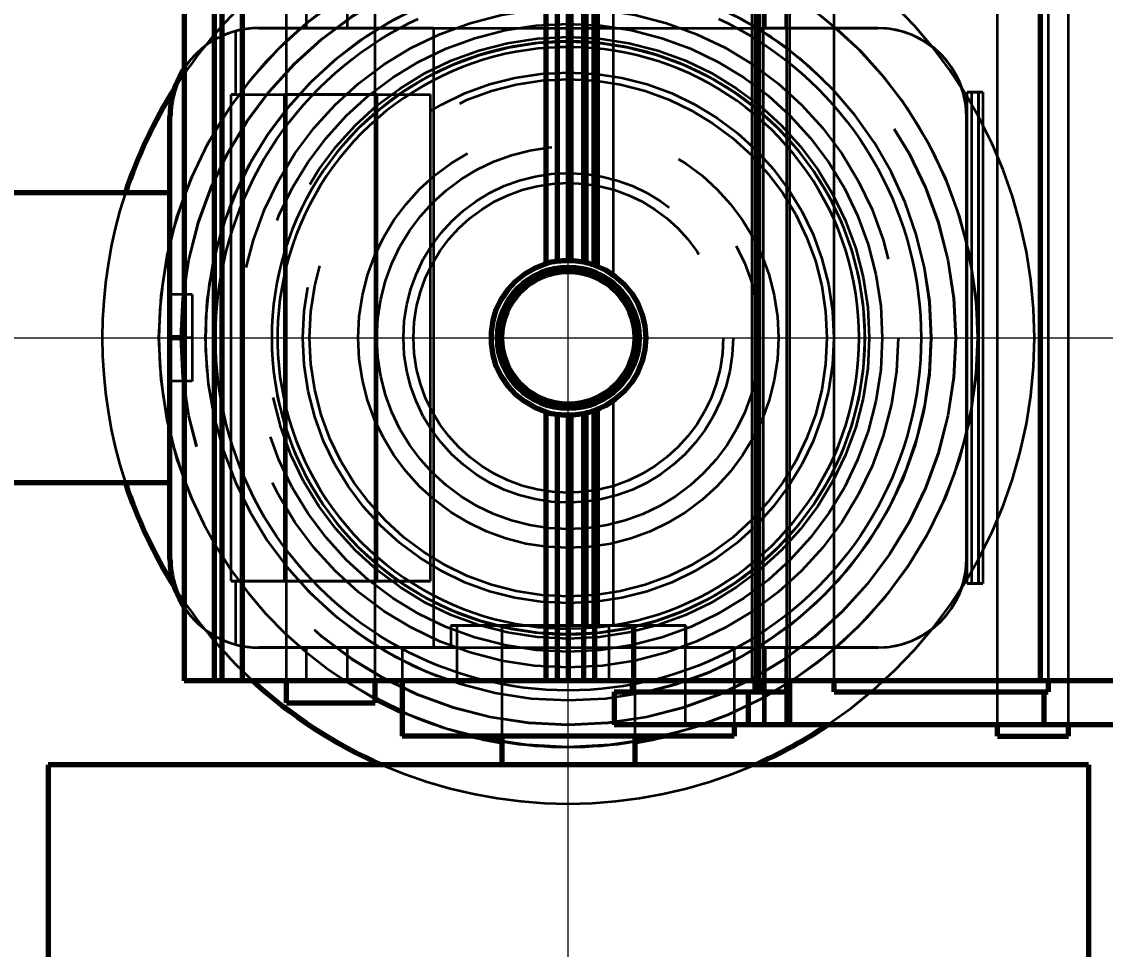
# Model space of a CAD drawing. Header units: millimetres. Extents: x 0 to 2208, y 0 to 420.
# Drawn here: x 88.014 to 92.911, y 90.065 to 94.258 of the extents above; entities that cross this region are included whole.
import ezdxf

# ---------------------------------------------------------------- set-up
doc = ezdxf.new("R2010")
doc.units = ezdxf.units.MM
doc.linetypes.add('IRAM-E-TRAZOS', pattern=[5, 4, -1])
doc.linetypes.add('IRAM-F-TRAZO-PUNTO', pattern=[20, 15, -2, 1, -2])
for name, color, linetype, lineweight in [('01-VISIBLE', 7, 'CONTINUOUS', 70), ('02-OCULTA', 4, 'IRAM-E-TRAZOS', 35), ('03-EJE', 1, 'IRAM-F-TRAZO-PUNTO', 18), ('04-COTA', 3, 'CONTINUOUS', 18)]:
    doc.layers.add(name, color=color, linetype=linetype, lineweight=lineweight)
doc.styles.add('ISO3098', font='isocpeur.ttf')
doc.dimstyles.new('FLAMA-IRAM', dxfattribs={"dimtxt": 3.5, "dimasz": 3.5, "dimexe": 2, "dimexo": 1.5, "dimgap": 1, "dimtad": 1, "dimdec": 1, "dimtxsty": 'ISO3098', "dimblk": 'IRAM_FLECHA', "dimblk1": 'IRAM_FLECHA', "dimblk2": 'IRAM_FLECHA', "dimcen": 2.5, "dimclrd": 256, "dimclre": 256, "dimclrt": 256, "dimazin": 3, "dimtfac": 1, "dimtmove": 0, "dimatfit": 3, "dimlwd": 18, "dimlwe": 18})

# ---------------------------------------------------------------- blocks, each defined once
blk = doc.blocks.new('IRAM_FLECHA')
blk.add_solid([(0, 0), (-1, 0.125), (-1, -0.125)])

msp = doc.modelspace()

# ---------------------------------------------------------------- linework, layer by layer
at = {"layer": '01-VISIBLE'}
for p, q in [((88.7481, 94.3791), (88.7481, 91.2791)), ((88.8841, 94.3791), (88.8841, 91.2791)), ((88.9181, 94.3791), (88.9181, 91.2791)), ((89.0111, 94.3791), (89.0111, 91.2791)), ((90.3821, 94.3791), (90.3821, 93.1639)), ((90.4331, 94.3791), (90.4331, 93.1753)), ((90.4841, 94.3791), (90.4841, 93.1791)), ((90.5521, 94.3791), (90.5521, 93.1724)), ((90.6031, 94.3791), (90.6031, 93.1582)), ((92.6181, 91.2791), (92.6181, 94.3791)), ((88.6841, 92.8291), (88.6841, 93.8291)), ((88.6841, 93.4841), (87.8941, 93.4841)), ((88.6841, 91.8291), (88.6841, 92.8291)), ((88.7481, 92.8291), (88.6841, 92.8291)), ((90.6031, 92.4999), (90.6031, 91.2791)), ((90.3821, 92.4943), (90.3821, 91.2791)), ((90.4331, 92.4828), (90.4331, 91.2791)), ((90.4841, 92.4791), (90.4841, 91.2791)), ((90.5521, 92.4857), (90.5521, 91.2791)), ((88.6841, 92.1741), (87.8941, 92.1741)), ((88.8841, 91.2791), (88.7481, 91.2791)), ((88.9181, 91.2791), (88.8841, 91.2791)), ((89.0111, 91.2791), (88.9181, 91.2791)), ((90.3821, 91.2791), (89.0111, 91.2791)), ((89.2111, 91.1791), (89.2111, 91.2791)), ((89.6111, 91.1791), (89.6111, 91.2791)), ((89.7341, 91.2791), (89.7341, 91.0291)), ((90.4331, 91.2791), (90.3821, 91.2791)), ((90.4841, 91.2791), (90.4331, 91.2791)), ((90.5521, 91.2791), (90.4841, 91.2791)), ((90.6031, 91.2791), (90.5521, 91.2791)), ((92.6181, 91.2791), (90.6031, 91.2791)), ((90.7731, 91.2791), (90.7731, 91.2291)), ((91.3286, 91.2291), (91.3286, 91.2791)), ((91.3345, 91.2291), (91.3345, 91.2791)), ((91.3403, 91.2291), (91.3403, 91.2791)), ((91.3457, 91.2291), (91.3457, 91.2791)), ((91.3508, 91.2291), (91.3508, 91.2791)), ((91.4707, 91.2791), (91.4707, 91.2291)), ((91.4831, 91.2791), (91.4831, 91.0791)), ((91.686, 91.2291), (91.686, 91.2791)), ((92.9901, 91.2791), (92.6181, 91.2791)), ((92.6518, 91.2791), (92.6518, 91.2291)), ((90.691, 91.2291), (91.2971, 91.2291)), ((90.691, 91.2291), (90.691, 91.0791)), ((91.2971, 91.2291), (91.4707, 91.2291)), ((91.2971, 91.2291), (91.2971, 91.0791)), ((91.686, 91.2291), (92.6351, 91.2291)), ((92.6351, 91.0791), (92.6351, 91.2291)), ((92.6351, 91.2291), (92.6518, 91.2291)), ((91.2971, 91.0791), (90.691, 91.0791)), ((91.2341, 91.0791), (91.2341, 91.0291)), ((91.4831, 91.0791), (91.2971, 91.0791)), ((92.6351, 91.0791), (91.4831, 91.0791)), ((92.4241, 91.0291), (92.4241, 91.0791)), ((93.7181, 91.0791), (92.6351, 91.0791)), ((92.7441, 91.0291), (92.7441, 91.0791)), ((90.1841, 91.0291), (90.1841, 90.8991)), ((90.7841, 91.0291), (90.7841, 90.8991)), ((88.1341, 90.8991), (88.1341, 89.7991)), ((92.8341, 90.8991), (92.8341, 89.7991))]:
    msp.add_line(p, q, dxfattribs=at)
for points in [[(90.3821, 92.4943), (90.3335, 92.514), (90.2884, 92.5405), (90.2476, 92.573), (90.2118, 92.6111), (90.1817, 92.6539), (90.1587, 92.701), (90.1439, 92.7512), (90.1364, 92.803), (90.1364, 92.8552), (90.1439, 92.9069), (90.1587, 92.9571), (90.1817, 93.0042), (90.2118, 93.0471), (90.2476, 93.0851), (90.2884, 93.1177), (90.3335, 93.1441), (90.3821, 93.1639)], [(90.4331, 93.1753), (90.4415, 93.1765), (90.45, 93.1774), (90.4585, 93.1781), (90.467, 93.1786), (90.4755, 93.179), (90.4841, 93.1791)], [(90.4841, 93.1791), (90.4955, 93.1789), (90.5069, 93.1783), (90.5182, 93.1774), (90.5296, 93.1761), (90.5408, 93.1744), (90.5521, 93.1724)], [(90.5521, 93.1724), (90.5607, 93.1706), (90.5693, 93.1685), (90.5778, 93.1663), (90.5863, 93.1638), (90.5947, 93.1611), (90.6031, 93.1582)], [(90.6031, 93.1582), (90.6517, 93.136), (90.6965, 93.1068), (90.7364, 93.0713), (90.7705, 93.0301), (90.7976, 92.984), (90.8175, 92.9344), (90.8297, 92.8824), (90.8341, 92.8291)], [(90.8341, 92.8291), (90.8297, 92.7758), (90.8175, 92.7237), (90.7976, 92.6741), (90.7705, 92.628), (90.7364, 92.5869), (90.6965, 92.5513), (90.6517, 92.5221), (90.6031, 92.4999)], [(90.6031, 92.4999), (90.5947, 92.497), (90.5863, 92.4943), (90.5778, 92.4919), (90.5693, 92.4896), (90.5607, 92.4876), (90.5521, 92.4857)], [(90.6251, 92.5088), (90.6247, 92.5085), (90.6242, 92.5083), (90.6237, 92.5081), (90.6232, 92.5079), (90.6227, 92.5077), (90.6222, 92.5075)], [(90.4841, 92.4791), (90.4755, 92.4792), (90.467, 92.4795), (90.4585, 92.48), (90.45, 92.4807), (90.4415, 92.4817), (90.4331, 92.4828)], [(90.5521, 92.4857), (90.5408, 92.4837), (90.5296, 92.482), (90.5182, 92.4807), (90.5069, 92.4798), (90.4955, 92.4793), (90.4841, 92.4791)], [(89.2111, 91.1791), (89.2444, 91.1791), (89.2777, 91.1791), (89.3111, 91.1791), (89.3444, 91.1791), (89.3777, 91.1791), (89.4111, 91.1791)], [(89.4111, 91.1791), (89.4444, 91.1791), (89.4777, 91.1791), (89.5111, 91.1791), (89.5444, 91.1791), (89.5777, 91.1791), (89.6111, 91.1791)], [(91.2341, 91.0291), (91.1841, 91.0291), (91.1341, 91.0291), (91.0841, 91.0291), (91.0341, 91.0291), (90.9841, 91.0291), (90.9341, 91.0291), (90.8841, 91.0291), (90.8341, 91.0291), (90.7841, 91.0291), (90.7341, 91.0291), (90.6841, 91.0291), (90.6341, 91.0291), (90.5841, 91.0291), (90.5341, 91.0291), (90.4841, 91.0291), (90.4341, 91.0291), (90.3841, 91.0291), (90.3341, 91.0291), (90.2841, 91.0291), (90.2341, 91.0291), (90.1841, 91.0291), (90.1341, 91.0291), (90.0841, 91.0291), (90.0341, 91.0291), (89.9841, 91.0291), (89.9341, 91.0291), (89.8841, 91.0291), (89.8341, 91.0291), (89.7841, 91.0291), (89.7341, 91.0291)], [(92.4241, 91.0291), (92.4507, 91.0291), (92.4774, 91.0291), (92.5041, 91.0291), (92.5307, 91.0291), (92.5574, 91.0291), (92.5841, 91.0291)], [(92.5841, 91.0291), (92.6107, 91.0291), (92.6374, 91.0291), (92.6641, 91.0291), (92.6907, 91.0291), (92.7174, 91.0291), (92.7441, 91.0291)], [(92.8341, 90.8991), (92.7841, 90.8991), (92.7341, 90.8991), (92.6841, 90.8991), (92.6341, 90.8991), (92.5841, 90.8991), (92.5341, 90.8991), (92.4841, 90.8991), (92.4341, 90.8991), (92.3841, 90.8991), (92.3341, 90.8991), (92.2841, 90.8991), (92.2341, 90.8991), (92.1841, 90.8991), (92.1341, 90.8991), (92.0841, 90.8991), (92.0341, 90.8991), (91.9841, 90.8991), (91.9341, 90.8991), (91.8841, 90.8991), (91.8341, 90.8991), (91.7841, 90.8991), (91.7341, 90.8991), (91.6841, 90.8991), (91.6341, 90.8991), (91.5841, 90.8991), (91.5341, 90.8991), (91.4841, 90.8991), (91.4341, 90.8991), (91.3841, 90.8991), (91.3341, 90.8991), (91.2841, 90.8991), (91.2341, 90.8991), (91.1841, 90.8991), (91.1341, 90.8991), (91.0841, 90.8991), (91.0341, 90.8991), (90.9841, 90.8991), (90.9341, 90.8991), (90.8841, 90.8991), (90.8341, 90.8991), (90.7841, 90.8991), (90.7341, 90.8991), (90.6841, 90.8991), (90.6341, 90.8991), (90.5841, 90.8991), (90.5341, 90.8991), (90.4841, 90.8991), (90.4341, 90.8991), (90.3841, 90.8991), (90.3341, 90.8991), (90.2841, 90.8991), (90.2341, 90.8991), (90.1841, 90.8991), (90.1341, 90.8991), (90.0841, 90.8991), (90.0341, 90.8991), (89.9841, 90.8991), (89.9341, 90.8991), (89.8841, 90.8991), (89.8341, 90.8991), (89.7841, 90.8991), (89.7341, 90.8991), (89.6841, 90.8991), (89.6341, 90.8991), (89.5841, 90.8991), (89.5341, 90.8991), (89.4841, 90.8991), (89.4341, 90.8991), (89.3841, 90.8991), (89.3341, 90.8991), (89.2841, 90.8991), (89.2341, 90.8991), (89.1841, 90.8991), (89.1341, 90.8991), (89.0841, 90.8991), (89.0341, 90.8991), (88.9841, 90.8991), (88.9341, 90.8991), (88.8841, 90.8991), (88.8341, 90.8991), (88.7841, 90.8991), (88.7341, 90.8991), (88.6841, 90.8991), (88.6341, 90.8991), (88.5841, 90.8991), (88.5341, 90.8991), (88.4841, 90.8991), (88.4341, 90.8991), (88.3841, 90.8991), (88.3341, 90.8991), (88.2841, 90.8991), (88.2341, 90.8991), (88.1841, 90.8991), (88.1341, 90.8991)]]:
    msp.add_lwpolyline(points, dxfattribs=at)
for radius in [0.32, 0.3]:
    msp.add_circle((90.4841, 92.8291), radius, dxfattribs=at)
for centre, radius, start, end in [((90.4841, 92.8291), 13.921, 0, 126.79733), ((90.4841, 92.8291), 13.825, 0, 126.98212), ((89.0841, 93.8291), 0.4, 147.1401, 180), ((90.4841, 92.8291), 2.106, 147.6713, 161.8795), ((90.4841, 92.8291), 0.35, 98.3786, 106.9435), ((90.4841, 92.8291), 0.35, -106.9435, -98.3786), ((90.4841, 92.8291), 2.106, -161.8795, -147.6713), ((89.0841, 91.8291), 0.4, 180, -147.1401), ((90.4841, 92.8291), 2.106, -132.6089, -113.5905), ((90.4841, 92.8291), 1.85, -118.1572, -113.9165), ((90.4841, 92.8291), 2.106, -66.4095, -56.1974), ((90.4841, 92.8291), 1.85, -103.3512, -99.3324), ((90.4841, 92.8291), 1.85, -80.6676, -76.6488)]:
    msp.add_arc(centre, radius, start, end, dxfattribs=at)
at = {"layer": '02-OCULTA'}
for p, q in [((90.6871, 94.5791), (90.6871, 93.1142)), ((91.3651, 94.5791), (91.3651, 91.0791)), ((91.3731, 94.5791), (91.3731, 94.2291)), ((91.4661, 94.5791), (91.4661, 94.2291)), ((92.4241, 91.0791), (92.4241, 94.5791)), ((92.4241, 91.0791), (92.4241, 94.5791)), ((92.7441, 91.0791), (92.7441, 94.5791)), ((92.7441, 91.0791), (92.7441, 94.5791)), ((88.9181, 94.3791), (88.9181, 91.2791)), ((88.9181, 94.3791), (88.9181, 91.2791)), ((89.0111, 94.3791), (89.0111, 94.2223)), ((89.2111, 91.2791), (89.2111, 94.3791)), ((89.2111, 91.2791), (89.2111, 94.3791)), ((89.2991, 94.3791), (89.2991, 94.2291)), ((89.4851, 94.3791), (89.4851, 94.2291)), ((89.6111, 91.2791), (89.6111, 94.3791)), ((89.6111, 91.2791), (89.6111, 94.3791)), ((90.4331, 94.3791), (90.4331, 93.1753)), ((90.5011, 94.3791), (90.5011, 93.1786)), ((90.5691, 94.3791), (90.5691, 93.1686)), ((90.5941, 94.3791), (90.5941, 93.1613)), ((90.6222, 93.1507), (90.6222, 94.3791)), ((91.3141, 94.3791), (91.3141, 91.2791)), ((91.3286, 91.2791), (91.3286, 94.3791)), ((91.3345, 91.2791), (91.3345, 94.3791)), ((91.3403, 91.2791), (91.3403, 94.3791)), ((91.3457, 91.2791), (91.3457, 94.3791)), ((91.3508, 91.2791), (91.3508, 94.3791)), ((91.4707, 94.3791), (91.4707, 91.2791)), ((91.4831, 94.3791), (91.4831, 91.2791)), ((91.686, 91.2791), (91.686, 94.3791)), ((92.6518, 94.3791), (92.6518, 91.2791)), ((88.9804, 94.2154), (88.9804, 93.9291)), ((89.0841, 94.2291), (91.8841, 94.2291)), ((89.0841, 94.2291), (91.8841, 94.2291)), ((89.2991, 94.2291), (89.0841, 94.2291)), ((89.0841, 94.2291), (89.8771, 94.2291)), ((89.4851, 94.2291), (89.2991, 94.2291)), ((89.8771, 94.2291), (89.4851, 94.2291)), ((89.8771, 91.4291), (89.8771, 94.2291)), ((91.3653, 94.2291), (91.8841, 94.2291)), ((91.3731, 94.2291), (91.3653, 94.2291)), ((91.3653, 94.2291), (91.3653, 91.4291)), ((91.4661, 94.2291), (91.3731, 94.2291)), ((91.8841, 94.2291), (91.4661, 94.2291)), ((88.9611, 91.7291), (88.9611, 93.9291)), ((88.9611, 93.9291), (89.8611, 93.9291)), ((88.9611, 91.7291), (88.9611, 93.9291)), ((88.9804, 93.9291), (88.9611, 93.9291)), ((88.9611, 91.7291), (88.9611, 93.9291)), ((88.9804, 93.9291), (89.8611, 93.9291)), ((89.2011, 91.7291), (89.2011, 93.9291)), ((89.6211, 91.7291), (89.6211, 93.9291)), ((89.8611, 91.7291), (89.8611, 93.9291)), ((89.8611, 91.7291), (89.8611, 93.9291)), ((92.2871, 91.7191), (92.2871, 93.9391)), ((92.2871, 93.9391), (92.307, 93.9391)), ((92.3371, 93.9391), (92.2871, 93.9391)), ((92.307, 91.7191), (92.307, 93.9391)), ((92.307, 93.9391), (92.3571, 93.9391)), ((92.3371, 91.7191), (92.3371, 93.9391)), ((92.3371, 93.9391), (92.3371, 91.7191)), ((92.3571, 93.9391), (92.3371, 93.9391)), ((92.3571, 93.9391), (92.3571, 91.7191)), ((92.3571, 93.9391), (92.3571, 91.7191)), ((88.6841, 93.025), (88.6841, 93.8291)), ((92.2841, 91.8291), (92.2841, 93.8291)), ((92.2841, 91.8291), (92.2841, 93.8291)), ((92.2841, 91.8291), (92.2841, 93.8291)), ((88.7841, 93.025), (88.6841, 93.025)), ((88.7841, 93.025), (88.7841, 92.6331)), ((88.7841, 92.8291), (88.7481, 92.8291)), ((88.6841, 91.8291), (88.6841, 92.6331)), ((88.7841, 92.6331), (88.6841, 92.6331)), ((90.6222, 91.5291), (90.6222, 92.5075)), ((90.6871, 92.5439), (90.6871, 91.5291)), ((90.4331, 92.4828), (90.4331, 91.5291)), ((90.5011, 92.4795), (90.5011, 91.5291)), ((90.5691, 92.4895), (90.5691, 91.5291)), ((90.5941, 92.4968), (90.5941, 91.5291)), ((88.9611, 91.7291), (89.8611, 91.7291)), ((88.9804, 91.7291), (88.9611, 91.7291)), ((88.9804, 91.7291), (88.9804, 91.4427)), ((88.9804, 91.7291), (89.8611, 91.7291)), ((92.2871, 91.7191), (92.307, 91.7191)), ((92.3371, 91.7191), (92.2871, 91.7191)), ((92.307, 91.7191), (92.3571, 91.7191)), ((92.3571, 91.7191), (92.3371, 91.7191)), ((89.9534, 91.5291), (89.9534, 91.4291)), ((89.9534, 91.5291), (91.0147, 91.5291)), ((89.9806, 91.5291), (90.4331, 91.5291)), ((89.9806, 91.5291), (89.9806, 91.2791)), ((90.1841, 91.5291), (90.1841, 91.0291)), ((90.1841, 91.5291), (90.1841, 91.0291)), ((90.4331, 91.5291), (90.5011, 91.5291)), ((90.4841, 91.5291), (90.4841, 91.4291)), ((90.5011, 91.5291), (90.5691, 91.5291)), ((90.5691, 91.5291), (90.6668, 91.5291)), ((90.5941, 91.5291), (90.6871, 91.5291)), ((90.6222, 91.5291), (90.5941, 91.5291)), ((90.7731, 91.5291), (90.6222, 91.5291)), ((90.6668, 91.5291), (90.6668, 91.2791)), ((90.6871, 91.5291), (91.0117, 91.5291)), ((90.7731, 91.5291), (90.7731, 91.2791)), ((90.7841, 91.5291), (90.7841, 91.0291)), ((90.7841, 91.5291), (90.7841, 91.0291)), ((91.0117, 91.5291), (91.0117, 91.0791)), ((91.0147, 91.5291), (91.0147, 91.4291)), ((89.0111, 91.4358), (89.0111, 91.2791)), ((89.0841, 91.4291), (89.9534, 91.4291)), ((89.0841, 91.4291), (90.4841, 91.4291)), ((89.2991, 91.4291), (89.0841, 91.4291)), ((89.0841, 91.4291), (89.8771, 91.4291)), ((89.2991, 91.4291), (89.2991, 91.2791)), ((89.4851, 91.4291), (89.2991, 91.4291)), ((89.8771, 91.4291), (89.4851, 91.4291)), ((89.4851, 91.4291), (89.4851, 91.2791)), ((89.7341, 91.4291), (89.7341, 91.2791)), ((90.4841, 91.4291), (91.8841, 91.4291)), ((91.0147, 91.4291), (91.8841, 91.4291)), ((91.2341, 91.4291), (91.2341, 91.0791)), ((91.3653, 91.4291), (91.8841, 91.4291)), ((91.3731, 91.4291), (91.3653, 91.4291)), ((91.4661, 91.4291), (91.3731, 91.4291)), ((91.3731, 91.4291), (91.3731, 91.0791)), ((91.4661, 91.4291), (91.4661, 91.0791)), ((91.8841, 91.4291), (91.4661, 91.4291)), ((88.7481, 91.2791), (88.9181, 91.2791)), ((88.9181, 91.2791), (89.0111, 91.2791)), ((89.0111, 91.2791), (89.2991, 91.2791)), ((89.2991, 91.2791), (89.4851, 91.2791)), ((89.4851, 91.2791), (89.9806, 91.2791)), ((90.6668, 91.2791), (91.3141, 91.2791)), ((91.3141, 91.2791), (93.2611, 91.2791)), ((91.3286, 91.2291), (90.7731, 91.2291)), ((91.3345, 91.2291), (91.3286, 91.2291)), ((91.3403, 91.2291), (91.3345, 91.2291)), ((91.3457, 91.2291), (91.3403, 91.2291)), ((91.3508, 91.2291), (91.3457, 91.2291)), ((91.4707, 91.2291), (91.3508, 91.2291)), ((92.6518, 91.2291), (91.686, 91.2291)), ((91.0117, 91.0791), (91.3651, 91.0791)), ((91.3651, 91.0791), (91.3731, 91.0791)), ((91.3731, 91.0791), (91.4661, 91.0791)), ((91.4661, 91.0791), (94.4801, 91.0791))]:
    msp.add_line(p, q, dxfattribs=at)
for points in [[(92.0781, 92.8291), (92.0773, 92.779), (92.0749, 92.729), (92.071, 92.6791), (92.0655, 92.6293), (92.0584, 92.5797), (92.0498, 92.5304), (92.0397, 92.4813), (92.028, 92.4327), (92.0148, 92.3844), (92, 92.3365), (91.9838, 92.2891), (91.9661, 92.2423), (91.947, 92.196), (91.9264, 92.1504), (91.9043, 92.1054), (91.8809, 92.0611), (91.8561, 92.0176), (91.8299, 91.975), (91.8024, 91.9331), (91.7736, 91.8921), (91.7436, 91.8521), (91.7123, 91.813), (91.6797, 91.7749), (91.646, 91.7379), (91.6112, 91.7019), (91.5752, 91.6671), (91.5382, 91.6334), (91.5001, 91.6009), (91.461, 91.5696), (91.421, 91.5394), (91.3801, 91.5106), (91.3382, 91.4831), (91.2955, 91.457), (91.252, 91.4322), (91.2078, 91.4088), (91.1628, 91.3868), (91.1171, 91.3662), (91.0709, 91.347), (91.024, 91.3293), (90.9766, 91.3131), (90.9288, 91.2984), (90.8805, 91.2852), (90.8318, 91.2735), (90.7827, 91.2633), (90.7334, 91.2547), (90.6838, 91.2477), (90.6341, 91.2422), (90.5841, 91.2382), (90.5341, 91.2358), (90.4841, 91.235), (90.434, 91.2358), (90.384, 91.2382), (90.3341, 91.2421), (90.2843, 91.2476), (90.2347, 91.2547), (90.1854, 91.2633), (90.1363, 91.2734), (90.0876, 91.2851), (90.0394, 91.2983), (89.9915, 91.3131), (89.9441, 91.3293), (89.8973, 91.347), (89.851, 91.3662), (89.8054, 91.3868), (89.7604, 91.4088), (89.7162, 91.4322), (89.6727, 91.4571), (89.63, 91.4832), (89.5881, 91.5107), (89.5471, 91.5395), (89.5071, 91.5696), (89.468, 91.6009), (89.4299, 91.6334), (89.3929, 91.6671), (89.3569, 91.7019), (89.3221, 91.7379), (89.2884, 91.7749), (89.2558, 91.813), (89.2245, 91.8521), (89.1945, 91.8921), (89.1657, 91.9331), (89.1382, 91.9749), (89.112, 92.0176), (89.0872, 92.0612), (89.0638, 92.1054), (89.0418, 92.1504), (89.0212, 92.196), (89.0021, 92.2423), (88.9844, 92.2891), (88.9681, 92.3365), (88.9534, 92.3844), (88.9402, 92.4327), (88.9285, 92.4814), (88.9183, 92.5304), (88.9097, 92.5797), (88.9026, 92.6293), (88.8971, 92.6791), (88.8931, 92.729), (88.8907, 92.779), (88.89, 92.8291), (88.8908, 92.8791), (88.8932, 92.9291), (88.8971, 92.9791), (88.9026, 93.0288), (88.9097, 93.0784), (88.9183, 93.1277), (88.9285, 93.1768), (88.9401, 93.2255), (88.9534, 93.2738), (88.9681, 93.3216), (88.9843, 93.369), (89.002, 93.4158), (89.0212, 93.4621), (89.0418, 93.5078), (89.0638, 93.5527), (89.0872, 93.597), (89.112, 93.6405), (89.1382, 93.6832), (89.1657, 93.725), (89.1945, 93.766), (89.2246, 93.806), (89.2559, 93.8451), (89.2884, 93.8832), (89.3221, 93.9202), (89.3569, 93.9562), (89.3929, 93.991), (89.4299, 94.0247), (89.468, 94.0573), (89.5071, 94.0886), (89.5471, 94.1186), (89.5881, 94.1474), (89.63, 94.1749), (89.6726, 94.2011), (89.7161, 94.2259), (89.7604, 94.2493), (89.8054, 94.2714)], [(91.1628, 94.2714), (91.2077, 94.2493), (91.252, 94.2259), (91.2955, 94.2011), (91.3382, 94.1749), (91.38, 94.1474), (91.421, 94.1186), (91.461, 94.0886), (91.5001, 94.0572), (91.5382, 94.0247), (91.5752, 93.991), (91.6112, 93.9562), (91.6461, 93.9202), (91.6798, 93.8832), (91.7123, 93.8451), (91.7436, 93.8061), (91.7737, 93.766), (91.8024, 93.725), (91.8299, 93.6832), (91.8561, 93.6405), (91.8809, 93.597), (91.9043, 93.5527), (91.9263, 93.5077), (91.9469, 93.4621), (91.9661, 93.4158), (91.9838, 93.369), (92, 93.3216), (92.0148, 93.2738), (92.028, 93.2255), (92.0397, 93.1768), (92.0498, 93.1277), (92.0585, 93.0784), (92.0655, 93.0288), (92.071, 92.9791), (92.075, 92.9292), (92.0773, 92.8791), (92.0781, 92.8291)], [(89.0111, 94.2223), (89.0059, 94.2214), (89.0008, 94.2203), (88.9957, 94.2192), (88.9906, 94.218), (88.9855, 94.2167), (88.9804, 94.2154)], [(89.0841, 94.2291), (89.0718, 94.2289), (89.0596, 94.2283), (89.0474, 94.2274), (89.0352, 94.2261), (89.0231, 94.2244), (89.0111, 94.2223)], [(92.2841, 93.8291), (92.2803, 93.8812), (92.2699, 93.9324), (92.253, 93.9819), (92.23, 94.0288), (92.2011, 94.0724), (92.1669, 94.1119), (92.1274, 94.1461), (92.0838, 94.175), (92.0369, 94.198), (91.9874, 94.2149), (91.9362, 94.2253), (91.8841, 94.2291)], [(91.8242, 92.8291), (91.8233, 92.8792), (91.8205, 92.9292), (91.8158, 92.9791), (91.8092, 93.0288), (91.8008, 93.0782), (91.7906, 93.1273), (91.7785, 93.1759), (91.7647, 93.2241), (91.749, 93.2717), (91.7316, 93.3187), (91.7124, 93.365), (91.6915, 93.4105), (91.6689, 93.4553), (91.6447, 93.4991), (91.6188, 93.5421), (91.5913, 93.584), (91.5623, 93.6249), (91.5318, 93.6646), (91.4999, 93.7032), (91.4665, 93.7406), (91.4317, 93.7767), (91.3956, 93.8115), (91.3582, 93.8449), (91.3196, 93.8768), (91.2799, 93.9073), (91.239, 93.9363), (91.1971, 93.9638), (91.1541, 93.9897), (91.1103, 94.0139), (91.0655, 94.0365), (91.02, 94.0574), (90.9737, 94.0766), (90.9267, 94.094), (90.8791, 94.1097), (90.8309, 94.1235), (90.7823, 94.1356), (90.7332, 94.1458), (90.6838, 94.1542), (90.6341, 94.1608), (90.5842, 94.1655), (90.5342, 94.1683), (90.4841, 94.1692), (90.434, 94.1683), (90.3839, 94.1655), (90.334, 94.1608), (90.2843, 94.1542), (90.2349, 94.1458), (90.1859, 94.1356), (90.1372, 94.1235), (90.089, 94.1097), (90.0414, 94.094), (89.9945, 94.0766), (89.9482, 94.0574), (89.9026, 94.0365), (89.8579, 94.0139), (89.814, 93.9897), (89.7711, 93.9638), (89.7291, 93.9363), (89.6883, 93.9073), (89.6485, 93.8768), (89.6099, 93.8449), (89.5725, 93.8115), (89.5364, 93.7767), (89.5017, 93.7406), (89.4683, 93.7032), (89.4363, 93.6646), (89.4058, 93.6249), (89.3768, 93.584), (89.3493, 93.5421), (89.3235, 93.4991), (89.2992, 93.4553), (89.2766, 93.4105), (89.2557, 93.365), (89.2366, 93.3187), (89.2191, 93.2717), (89.2035, 93.2241), (89.1896, 93.1759), (89.1775, 93.1273), (89.1673, 93.0782), (89.1589, 93.0288), (89.1523, 92.9791), (89.1477, 92.9292), (89.1449, 92.8792), (89.1439, 92.8291), (89.1449, 92.779), (89.1477, 92.7289), (89.1523, 92.679), (89.1589, 92.6293), (89.1673, 92.5799), (89.1775, 92.5309), (89.1896, 92.4822), (89.2035, 92.434), (89.2191, 92.3864), (89.2366, 92.3395), (89.2557, 92.2931), (89.2766, 92.2476), (89.2992, 92.2029), (89.3235, 92.159), (89.3493, 92.1161), (89.3768, 92.0741), (89.4058, 92.0333), (89.4363, 91.9935), (89.4683, 91.9549), (89.5017, 91.9175), (89.5364, 91.8814), (89.5725, 91.8467), (89.6099, 91.8133), (89.6485, 91.7813), (89.6883, 91.7508), (89.7291, 91.7218), (89.7711, 91.6943), (89.814, 91.6685), (89.8579, 91.6442), (89.9026, 91.6216), (89.9482, 91.6007), (89.9945, 91.5816), (90.0414, 91.5641), (90.089, 91.5485), (90.1372, 91.5346), (90.1859, 91.5225), (90.2349, 91.5123), (90.2843, 91.5039), (90.334, 91.4973), (90.3839, 91.4927), (90.434, 91.4899), (90.4841, 91.4889), (90.5342, 91.4899), (90.5842, 91.4927), (90.6341, 91.4973), (90.6838, 91.5039), (90.7332, 91.5123), (90.7823, 91.5225), (90.8309, 91.5346), (90.8791, 91.5485), (90.9267, 91.5641), (90.9737, 91.5816), (91.02, 91.6007), (91.0655, 91.6216), (91.1103, 91.6442), (91.1541, 91.6685), (91.1971, 91.6943), (91.239, 91.7218), (91.2799, 91.7508), (91.3196, 91.7813), (91.3582, 91.8133), (91.3956, 91.8467), (91.4317, 91.8814), (91.4665, 91.9175), (91.4999, 91.9549), (91.5318, 91.9935), (91.5623, 92.0333), (91.5913, 92.0741), (91.6188, 92.1161), (91.6447, 92.159), (91.6689, 92.2029), (91.6915, 92.2476), (91.7124, 92.2931), (91.7316, 92.3395), (91.749, 92.3864), (91.7647, 92.434), (91.7785, 92.4822), (91.7906, 92.5309), (91.8008, 92.5799), (91.8092, 92.6293), (91.8158, 92.679), (91.8205, 92.7289), (91.8233, 92.779), (91.8242, 92.8291)], [(91.7984, 92.8291), (91.7975, 92.8791), (91.7946, 92.9291), (91.7899, 92.9789), (91.7832, 93.0285), (91.7747, 93.0778), (91.7643, 93.1268), (91.752, 93.1753), (91.7379, 93.2233), (91.722, 93.2708), (91.7043, 93.3176), (91.6848, 93.3637), (91.6636, 93.409), (91.6407, 93.4535), (91.616, 93.4971), (91.5898, 93.5397), (91.5619, 93.5813), (91.5325, 93.6217), (91.5016, 93.6611), (91.4692, 93.6992), (91.4353, 93.7361), (91.4001, 93.7716), (91.3636, 93.8058), (91.3257, 93.8386), (91.2867, 93.8699), (91.2465, 93.8997), (91.2052, 93.928), (91.1628, 93.9546), (91.1195, 93.9797), (91.0752, 94.003), (91.0301, 94.0247), (90.9842, 94.0446), (90.9375, 94.0627), (90.8902, 94.0791), (90.8423, 94.0937), (90.7939, 94.1064), (90.7451, 94.1173), (90.6959, 94.1263), (90.6463, 94.1334), (90.5965, 94.1386), (90.5466, 94.142), (90.4966, 94.1434), (90.4465, 94.1429), (90.3965, 94.1405), (90.3467, 94.1362), (90.297, 94.1301), (90.2476, 94.122), (90.1986, 94.1121), (90.1499, 94.1003), (90.1018, 94.0866), (90.0542, 94.0712), (90.0072, 94.0539), (89.9609, 94.0348), (89.9154, 94.0141), (89.8707, 93.9915), (89.8269, 93.9673), (89.784, 93.9415), (89.7422, 93.914), (89.7014, 93.885), (89.6618, 93.8545), (89.6233, 93.8224), (89.5861, 93.7889), (89.5502, 93.754), (89.5157, 93.7178), (89.4826, 93.6803), (89.4509, 93.6416), (89.4207, 93.6016), (89.3921, 93.5606), (89.365, 93.5185), (89.3396, 93.4754), (89.3158, 93.4313), (89.2937, 93.3864), (89.2734, 93.3407), (89.2548, 93.2942), (89.2379, 93.2471), (89.2229, 93.1994), (89.2097, 93.1511), (89.1984, 93.1023), (89.1889, 93.0532), (89.1813, 93.0037), (89.1756, 92.954), (89.1718, 92.9041), (89.1699, 92.8541), (89.1699, 92.804), (89.1718, 92.754), (89.1756, 92.7041), (89.1813, 92.6544), (89.1889, 92.6049), (89.1984, 92.5558), (89.2097, 92.507), (89.2229, 92.4588), (89.2379, 92.411), (89.2548, 92.3639), (89.2734, 92.3174), (89.2937, 92.2717), (89.3158, 92.2268), (89.3396, 92.1827), (89.365, 92.1396), (89.3921, 92.0975), (89.4207, 92.0565), (89.4509, 92.0166), (89.4826, 91.9778), (89.5157, 91.9403), (89.5502, 91.9041), (89.5861, 91.8692), (89.6233, 91.8357), (89.6618, 91.8037), (89.7014, 91.7731), (89.7422, 91.7441), (89.784, 91.7166), (89.8269, 91.6908), (89.8707, 91.6666), (89.9154, 91.6441), (89.9609, 91.6233), (90.0072, 91.6042), (90.0542, 91.587), (90.1018, 91.5715), (90.1499, 91.5579), (90.1986, 91.5461), (90.2476, 91.5361), (90.297, 91.5281), (90.3467, 91.5219), (90.3965, 91.5176), (90.4465, 91.5152), (90.4966, 91.5147), (90.5466, 91.5162), (90.5965, 91.5195), (90.6463, 91.5247), (90.6959, 91.5319), (90.7451, 91.5409), (90.7939, 91.5517), (90.8423, 91.5645), (90.8902, 91.579), (90.9375, 91.5954), (90.9842, 91.6135), (91.0301, 91.6335), (91.0752, 91.6551), (91.1195, 91.6785), (91.1628, 91.7035), (91.2052, 91.7301), (91.2465, 91.7584), (91.2867, 91.7882), (91.3257, 91.8195), (91.3636, 91.8523), (91.4001, 91.8865), (91.4353, 91.922), (91.4692, 91.9589), (91.5016, 91.997), (91.5325, 92.0364), (91.5619, 92.0769), (91.5898, 92.1185), (91.616, 92.1611), (91.6407, 92.2046), (91.6636, 92.2491), (91.6848, 92.2945), (91.7043, 92.3406), (91.722, 92.3874), (91.7379, 92.4348), (91.752, 92.4828), (91.7643, 92.5314), (91.7747, 92.5803), (91.7832, 92.6296), (91.7899, 92.6792), (91.7946, 92.7291), (91.7975, 92.779), (91.7984, 92.8291)], [(88.9611, 93.9291), (89.0111, 93.9291), (89.0611, 93.9291), (89.1111, 93.9291), (89.1611, 93.9291), (89.2111, 93.9291), (89.2611, 93.9291), (89.3111, 93.9291), (89.3611, 93.9291), (89.4111, 93.9291), (89.4611, 93.9291), (89.5111, 93.9291), (89.5611, 93.9291), (89.6111, 93.9291), (89.6611, 93.9291), (89.7111, 93.9291), (89.7611, 93.9291), (89.8111, 93.9291), (89.8611, 93.9291)], [(89.6211, 93.9291), (89.5686, 93.9291), (89.5161, 93.9291), (89.4636, 93.9291), (89.4111, 93.9291), (89.3586, 93.9291), (89.3061, 93.9291), (89.2536, 93.9291), (89.2011, 93.9291)], [(89.2011, 93.9291), (89.2361, 93.9291), (89.2711, 93.9291), (89.3061, 93.9291), (89.3411, 93.9291), (89.3761, 93.9291), (89.4111, 93.9291)], [(89.4111, 93.9291), (89.4461, 93.9291), (89.4811, 93.9291), (89.5161, 93.9291), (89.5511, 93.9291), (89.5861, 93.9291), (89.6211, 93.9291)], [(88.6841, 92.8291), (88.6841, 92.8794), (88.6841, 92.9298), (88.6841, 92.9802), (88.6841, 93.0306), (88.6841, 93.081), (88.6841, 93.1314), (88.6841, 93.1818), (88.6841, 93.2321), (88.6841, 93.2825), (88.6841, 93.3329), (88.6841, 93.3833), (88.6841, 93.4337), (88.6841, 93.4841)], [(88.6841, 93.4841), (88.6841, 93.4331), (88.6841, 93.3821), (88.6841, 93.331), (88.6841, 93.28), (88.6841, 93.229), (88.6841, 93.178), (88.6841, 93.127), (88.6841, 93.076), (88.6841, 93.025)], [(90.4331, 93.1753), (90.3823, 93.1625), (90.3338, 93.1432), (90.2883, 93.1177), (90.2467, 93.0858), (90.212, 93.0467), (90.1827, 93.0036), (90.1593, 92.9569), (90.1435, 92.9069), (90.1367, 92.8551), (90.1367, 92.803), (90.1435, 92.7512), (90.1593, 92.7012), (90.1827, 92.6546), (90.212, 92.6114), (90.2467, 92.5723), (90.2883, 92.5404), (90.3338, 92.5149), (90.3823, 92.4957), (90.4331, 92.4828)], [(90.5011, 93.1786), (90.4897, 93.179), (90.4783, 93.179), (90.467, 93.1786), (90.4556, 93.1779), (90.4443, 93.1768), (90.4331, 93.1753)], [(90.5691, 93.1686), (90.5579, 93.1712), (90.5466, 93.1734), (90.5353, 93.1753), (90.5239, 93.1768), (90.5125, 93.1779), (90.5011, 93.1786)], [(90.8341, 92.8291), (90.8299, 92.8804), (90.8188, 92.9306), (90.8001, 92.9786), (90.7748, 93.0234), (90.7432, 93.0639), (90.7059, 93.0994), (90.6639, 93.1292), (90.6178, 93.1521), (90.5691, 93.1686)], [(90.5941, 93.1613), (90.5988, 93.1597), (90.6035, 93.158), (90.6082, 93.1563), (90.6129, 93.1545), (90.6176, 93.1526), (90.6222, 93.1507)], [(90.6871, 93.1142), (90.6726, 93.1239), (90.6577, 93.1329), (90.6423, 93.1412), (90.6266, 93.1487), (90.6105, 93.1554), (90.5941, 93.1613)], [(90.6222, 93.1507), (90.6673, 93.127), (90.7085, 93.0972), (90.7451, 93.0619), (90.7763, 93.0216), (90.801, 92.9771), (90.819, 92.9295), (90.8301, 92.8798), (90.8341, 92.8291)], [(88.7841, 93.025), (88.7841, 92.9924), (88.7841, 92.9597), (88.7841, 92.927), (88.7841, 92.8944), (88.7841, 92.8617), (88.7841, 92.8291)], [(88.6841, 92.1741), (88.6841, 92.2244), (88.6841, 92.2748), (88.6841, 92.3252), (88.6841, 92.3756), (88.6841, 92.426), (88.6841, 92.4764), (88.6841, 92.5268), (88.6841, 92.5771), (88.6841, 92.6275), (88.6841, 92.6779), (88.6841, 92.7283), (88.6841, 92.7787), (88.6841, 92.8291)], [(88.7841, 92.8291), (88.7841, 92.7964), (88.7841, 92.7637), (88.7841, 92.7311), (88.7841, 92.6984), (88.7841, 92.6658), (88.7841, 92.6331)], [(90.5691, 92.4895), (90.6178, 92.506), (90.6639, 92.529), (90.7059, 92.5588), (90.7432, 92.5942), (90.7748, 92.6348), (90.8001, 92.6796), (90.8188, 92.7275), (90.8299, 92.7778), (90.8341, 92.8291)], [(90.8341, 92.8291), (90.8302, 92.7787), (90.8193, 92.7294), (90.8015, 92.6822), (90.7772, 92.6379), (90.7465, 92.5978), (90.7104, 92.5625), (90.6697, 92.5326), (90.6251, 92.5088)], [(88.6841, 92.6331), (88.6841, 92.5821), (88.6841, 92.5311), (88.6841, 92.4801), (88.6841, 92.4291), (88.6841, 92.3781), (88.6841, 92.3271), (88.6841, 92.2761), (88.6841, 92.2251), (88.6841, 92.1741)], [(90.5941, 92.4968), (90.6105, 92.5027), (90.6266, 92.5094), (90.6423, 92.5169), (90.6577, 92.5252), (90.6726, 92.5342), (90.6871, 92.5439)], [(90.6222, 92.5075), (90.6176, 92.5055), (90.6129, 92.5036), (90.6082, 92.5018), (90.6035, 92.5001), (90.5988, 92.4984), (90.5941, 92.4968)], [(90.4331, 92.4828), (90.4443, 92.4813), (90.4556, 92.4802), (90.467, 92.4795), (90.4783, 92.4791), (90.4897, 92.4791), (90.5011, 92.4795)], [(90.5011, 92.4795), (90.5125, 92.4802), (90.5239, 92.4813), (90.5353, 92.4828), (90.5466, 92.4847), (90.5579, 92.4869), (90.5691, 92.4895)], [(91.8841, 91.4291), (91.9362, 91.4328), (91.9874, 91.4432), (92.0369, 91.4601), (92.0838, 91.4831), (92.1274, 91.512), (92.1669, 91.5462), (92.2011, 91.5858), (92.23, 91.6293), (92.253, 91.6762), (92.2699, 91.7257), (92.2803, 91.7769), (92.2841, 91.8291)], [(89.8611, 91.7291), (89.8111, 91.7291), (89.7611, 91.7291), (89.7111, 91.7291), (89.6611, 91.7291), (89.6111, 91.7291), (89.5611, 91.7291), (89.5111, 91.7291), (89.4611, 91.7291), (89.4111, 91.7291), (89.3611, 91.7291), (89.3111, 91.7291), (89.2611, 91.7291), (89.2111, 91.7291), (89.1611, 91.7291), (89.1111, 91.7291), (89.0611, 91.7291), (89.0111, 91.7291), (88.9611, 91.7291)], [(89.6211, 91.7291), (89.5686, 91.7291), (89.5161, 91.7291), (89.4636, 91.7291), (89.4111, 91.7291), (89.3586, 91.7291), (89.3061, 91.7291), (89.2536, 91.7291), (89.2011, 91.7291)], [(89.2011, 91.7291), (89.2361, 91.7291), (89.2711, 91.7291), (89.3061, 91.7291), (89.3411, 91.7291), (89.3761, 91.7291), (89.4111, 91.7291)], [(89.4111, 91.7291), (89.4461, 91.7291), (89.4811, 91.7291), (89.5161, 91.7291), (89.5511, 91.7291), (89.5861, 91.7291), (89.6211, 91.7291)], [(91.0147, 91.5291), (90.9642, 91.5291), (90.9136, 91.5291), (90.8631, 91.5291), (90.8126, 91.5291), (90.762, 91.5291), (90.7115, 91.5291), (90.6609, 91.5291), (90.6104, 91.5291), (90.5599, 91.5291), (90.5093, 91.5291), (90.4588, 91.5291), (90.4083, 91.5291), (90.3577, 91.5291), (90.3072, 91.5291), (90.2566, 91.5291), (90.2061, 91.5291), (90.1556, 91.5291), (90.105, 91.5291), (90.0545, 91.5291), (90.0039, 91.5291), (89.9534, 91.5291)], [(90.6668, 91.5291), (90.614, 91.5291), (90.5612, 91.5291), (90.5084, 91.5291), (90.4556, 91.5291), (90.4029, 91.5291), (90.3501, 91.5291), (90.2973, 91.5291), (90.2445, 91.5291), (90.1917, 91.5291), (90.1389, 91.5291), (90.0861, 91.5291), (90.0334, 91.5291), (89.9806, 91.5291)], [(90.7841, 91.5291), (90.7341, 91.5291), (90.6841, 91.5291), (90.6341, 91.5291), (90.5841, 91.5291), (90.5341, 91.5291), (90.4841, 91.5291), (90.4341, 91.5291), (90.3841, 91.5291), (90.3341, 91.5291), (90.2841, 91.5291), (90.2341, 91.5291), (90.1841, 91.5291)], [(90.1841, 91.5291), (90.2341, 91.5291), (90.2841, 91.5291), (90.3341, 91.5291), (90.3841, 91.5291), (90.4341, 91.5291), (90.4841, 91.5291)], [(90.4841, 91.5291), (90.5341, 91.5291), (90.5841, 91.5291), (90.6341, 91.5291), (90.6841, 91.5291), (90.7341, 91.5291), (90.7841, 91.5291)], [(91.0117, 91.5291), (90.9719, 91.5291), (90.9322, 91.5291), (90.8924, 91.5291), (90.8526, 91.5291), (90.8128, 91.5291), (90.7731, 91.5291)], [(88.9804, 91.4427), (88.9855, 91.4414), (88.9906, 91.4401), (88.9957, 91.439), (89.0008, 91.4378), (89.0059, 91.4368), (89.0111, 91.4358)], [(89.0111, 91.4358), (89.0231, 91.4337), (89.0352, 91.4321), (89.0474, 91.4307), (89.0596, 91.4298), (89.0718, 91.4293), (89.0841, 91.4291)], [(89.9534, 91.4291), (89.9168, 91.4291), (89.8803, 91.4291), (89.8437, 91.4291), (89.8072, 91.4291), (89.7706, 91.4291), (89.7341, 91.4291)], [(89.7341, 91.4291), (89.7876, 91.4291), (89.8412, 91.4291), (89.8948, 91.4291), (89.9483, 91.4291), (90.0019, 91.4291), (90.0555, 91.4291), (90.1091, 91.4291), (90.1626, 91.4291), (90.2162, 91.4291), (90.2698, 91.4291), (90.3233, 91.4291), (90.3769, 91.4291), (90.4305, 91.4291), (90.4841, 91.4291)], [(90.4841, 91.4291), (90.5341, 91.4291), (90.5841, 91.4291), (90.6341, 91.4291), (90.6841, 91.4291), (90.7341, 91.4291), (90.7841, 91.4291), (90.8341, 91.4291), (90.8841, 91.4291), (90.9341, 91.4291), (90.9841, 91.4291), (91.0341, 91.4291), (91.0841, 91.4291), (91.1341, 91.4291), (91.1841, 91.4291), (91.2341, 91.4291)], [(91.2341, 91.4291), (91.1975, 91.4291), (91.1609, 91.4291), (91.1244, 91.4291), (91.0878, 91.4291), (91.0513, 91.4291), (91.0147, 91.4291)], [(89.6111, 91.2791), (89.5611, 91.2791), (89.5111, 91.2791), (89.4611, 91.2791), (89.4111, 91.2791), (89.3611, 91.2791), (89.3111, 91.2791), (89.2611, 91.2791), (89.2111, 91.2791)], [(89.2111, 91.2791), (89.2444, 91.2791), (89.2777, 91.2791), (89.3111, 91.2791), (89.3444, 91.2791), (89.3777, 91.2791), (89.4111, 91.2791)], [(89.4111, 91.2791), (89.4444, 91.2791), (89.4777, 91.2791), (89.5111, 91.2791), (89.5444, 91.2791), (89.5777, 91.2791), (89.6111, 91.2791)], [(90.6668, 91.2791), (90.614, 91.2791), (90.5612, 91.2791), (90.5084, 91.2791), (90.4556, 91.2791), (90.4029, 91.2791), (90.3501, 91.2791), (90.2973, 91.2791), (90.2445, 91.2791), (90.1917, 91.2791), (90.1389, 91.2791), (90.0861, 91.2791), (90.0334, 91.2791), (89.9806, 91.2791)], [(90.7731, 91.2291), (90.7594, 91.2291), (90.7457, 91.2291), (90.732, 91.2291), (90.7184, 91.2291), (90.7047, 91.2291), (90.691, 91.2291)], [(89.6111, 91.1791), (89.5611, 91.1791), (89.5111, 91.1791), (89.4611, 91.1791), (89.4111, 91.1791), (89.3611, 91.1791), (89.3111, 91.1791), (89.2611, 91.1791), (89.2111, 91.1791)], [(91.0117, 91.0791), (90.9583, 91.0791), (90.9048, 91.0791), (90.8514, 91.0791), (90.7979, 91.0791), (90.7445, 91.0791), (90.691, 91.0791)], [(92.7441, 91.0791), (92.6907, 91.0791), (92.6374, 91.0791), (92.5841, 91.0791), (92.5307, 91.0791), (92.4774, 91.0791), (92.4241, 91.0791)], [(92.4241, 91.0791), (92.4507, 91.0791), (92.4774, 91.0791), (92.5041, 91.0791), (92.5307, 91.0791), (92.5574, 91.0791), (92.5841, 91.0791)], [(92.5841, 91.0791), (92.6107, 91.0791), (92.6374, 91.0791), (92.6641, 91.0791), (92.6907, 91.0791), (92.7174, 91.0791), (92.7441, 91.0791)], [(89.7341, 91.0291), (89.7876, 91.0291), (89.8412, 91.0291), (89.8948, 91.0291), (89.9483, 91.0291), (90.0019, 91.0291), (90.0555, 91.0291), (90.1091, 91.0291), (90.1626, 91.0291), (90.2162, 91.0291), (90.2698, 91.0291), (90.3233, 91.0291), (90.3769, 91.0291), (90.4305, 91.0291), (90.4841, 91.0291)], [(90.7841, 91.0291), (90.7341, 91.0291), (90.6841, 91.0291), (90.6341, 91.0291), (90.5841, 91.0291), (90.5341, 91.0291), (90.4841, 91.0291), (90.4341, 91.0291), (90.3841, 91.0291), (90.3341, 91.0291), (90.2841, 91.0291), (90.2341, 91.0291), (90.1841, 91.0291)], [(90.1841, 91.0291), (90.2341, 91.0291), (90.2841, 91.0291), (90.3341, 91.0291), (90.3841, 91.0291), (90.4341, 91.0291), (90.4841, 91.0291)], [(90.4841, 91.0291), (90.5341, 91.0291), (90.5841, 91.0291), (90.6341, 91.0291), (90.6841, 91.0291), (90.7341, 91.0291), (90.7841, 91.0291), (90.8341, 91.0291), (90.8841, 91.0291), (90.9341, 91.0291), (90.9841, 91.0291), (91.0341, 91.0291), (91.0841, 91.0291), (91.1341, 91.0291), (91.1841, 91.0291), (91.2341, 91.0291)], [(90.4841, 91.0291), (90.5341, 91.0291), (90.5841, 91.0291), (90.6341, 91.0291), (90.6841, 91.0291), (90.7341, 91.0291), (90.7841, 91.0291)], [(92.7441, 91.0291), (92.6907, 91.0291), (92.6374, 91.0291), (92.5841, 91.0291), (92.5307, 91.0291), (92.4774, 91.0291), (92.4241, 91.0291)], [(88.1341, 90.8991), (88.1841, 90.8991), (88.2341, 90.8991), (88.2841, 90.8991), (88.3341, 90.8991), (88.3841, 90.8991), (88.4341, 90.8991), (88.4841, 90.8991), (88.5341, 90.8991), (88.5841, 90.8991), (88.6341, 90.8991), (88.6841, 90.8991), (88.7341, 90.8991), (88.7841, 90.8991), (88.8341, 90.8991), (88.8841, 90.8991), (88.9341, 90.8991), (88.9841, 90.8991), (89.0341, 90.8991), (89.0841, 90.8991), (89.1341, 90.8991), (89.1841, 90.8991), (89.2341, 90.8991), (89.2841, 90.8991), (89.3341, 90.8991), (89.3841, 90.8991), (89.4341, 90.8991), (89.4841, 90.8991), (89.5341, 90.8991), (89.5841, 90.8991), (89.6341, 90.8991), (89.6841, 90.8991), (89.7341, 90.8991), (89.7841, 90.8991), (89.8341, 90.8991), (89.8841, 90.8991), (89.9341, 90.8991), (89.9841, 90.8991), (90.0341, 90.8991), (90.0841, 90.8991), (90.1341, 90.8991), (90.1841, 90.8991), (90.2341, 90.8991), (90.2841, 90.8991), (90.3341, 90.8991), (90.3841, 90.8991), (90.4341, 90.8991), (90.4841, 90.8991)], [(90.7841, 90.8991), (90.7341, 90.8991), (90.6841, 90.8991), (90.6341, 90.8991), (90.5841, 90.8991), (90.5341, 90.8991), (90.4841, 90.8991), (90.4341, 90.8991), (90.3841, 90.8991), (90.3341, 90.8991), (90.2841, 90.8991), (90.2341, 90.8991), (90.1841, 90.8991)], [(90.1841, 90.8991), (90.2341, 90.8991), (90.2841, 90.8991), (90.3341, 90.8991), (90.3841, 90.8991), (90.4341, 90.8991), (90.4841, 90.8991)], [(90.4841, 90.8991), (90.5341, 90.8991), (90.5841, 90.8991), (90.6341, 90.8991), (90.6841, 90.8991), (90.7341, 90.8991), (90.7841, 90.8991), (90.8341, 90.8991), (90.8841, 90.8991), (90.9341, 90.8991), (90.9841, 90.8991), (91.0341, 90.8991), (91.0841, 90.8991), (91.1341, 90.8991), (91.1841, 90.8991), (91.2341, 90.8991), (91.2841, 90.8991), (91.3341, 90.8991), (91.3841, 90.8991), (91.4341, 90.8991), (91.4841, 90.8991), (91.5341, 90.8991), (91.5841, 90.8991), (91.6341, 90.8991), (91.6841, 90.8991), (91.7341, 90.8991), (91.7841, 90.8991), (91.8341, 90.8991), (91.8841, 90.8991), (91.9341, 90.8991), (91.9841, 90.8991), (92.0341, 90.8991), (92.0841, 90.8991), (92.1341, 90.8991), (92.1841, 90.8991), (92.2341, 90.8991), (92.2841, 90.8991), (92.3341, 90.8991), (92.3841, 90.8991), (92.4341, 90.8991), (92.4841, 90.8991), (92.5341, 90.8991), (92.5841, 90.8991), (92.6341, 90.8991), (92.6841, 90.8991), (92.7341, 90.8991), (92.7841, 90.8991), (92.8341, 90.8991)], [(90.4841, 90.8991), (90.5341, 90.8991), (90.5841, 90.8991), (90.6341, 90.8991), (90.6841, 90.8991), (90.7341, 90.8991), (90.7841, 90.8991)]]:
    msp.add_lwpolyline(points, dxfattribs=at)
for radius in [13.921, 13.825, 13.825, 13.825, 13.505, 13.505, 13.505, 13.505, 13.505, 13.505, 13.505, 13.505, 13.185, 13.185, 13.185, 13.185, 1.85, 1.751, 1.751, 1.75, 1.75, 1.64, 1.49, 1.49, 1.4188, 1.4188, 1.36, 1.36, 1.34, 1.34, 1.2, 1.2, 1.1688, 1.1688, 1.1688, 1.1688, 0.95, 0.95, 0.865, 0.865, 0.745, 0.745, 0.7, 0.7, 0.32, 0.3]:
    msp.add_circle((90.4841, 92.8291), radius, dxfattribs=at)
for centre, radius, start, end in [((90.4841, 92.8291), 1.85, 0, 71.0754), ((90.4841, 92.8291), 2.106, 0, 56.1974), ((90.4841, 92.8291), 1.85, 118.1572, -118.1572), ((90.4841, 92.8291), 1.64, 0, 86.1541), ((90.4841, 92.8291), 2.106, 132.6089, 147.6713), ((90.4841, 92.8291), 1.64, 109.0697, 0), ((89.0841, 93.8291), 0.4, 90, 180), ((89.0841, 93.8291), 0.4, 90, 147.1401), ((89.0841, 93.8291), 0.4, 90, 105.0211), ((91.8841, 93.8291), 0.4, 0, 90), ((91.8841, 93.8291), 0.4, 0, 90), ((90.4841, 92.8291), 2.106, 161.8795, -161.8795), ((90.4841, 92.8291), 0.35, -54.5495, 54.5495), ((90.4841, 92.8291), 1.85, -76.6488, 0), ((90.4841, 92.8291), 2.106, -56.1974, 0), ((89.0841, 91.8291), 0.4, 180, -90), ((91.8841, 91.8291), 0.4, -90, 0), ((91.8841, 91.8291), 0.4, -90, 0), ((90.4841, 92.8291), 2.106, -147.6713, -132.6089), ((89.0841, 91.8291), 0.4, -147.1401, -90), ((89.0841, 91.8291), 0.4, -105.0211, -90), ((90.4841, 92.8291), 1.85, -113.9165, -103.3512), ((90.4841, 92.8291), 1.85, -99.3324, -80.6676), ((90.4841, 92.8291), 2.106, -113.5905, -66.4095)]:
    msp.add_arc(centre, radius, start, end, dxfattribs=at)
at = {"layer": '03-EJE'}
for p, q in [((90.4841, 78.7041), (90.4841, 106.9541)), ((62.6591, 92.8291), (118.3091, 92.8291)), ((76.3591, 92.8291), (104.6091, 92.8291))]:
    msp.add_line(p, q, dxfattribs=at)

# ---------------------------------------------------------------- dimensions: what is measured, and where the dimension line sits
at = {"layer": '04-COTA'}
msp.add_linear_dim(base=(76.6591, 50.7341), p1=(76.6591, 92.8291), p2=(104.3091, 92.8291), dimstyle='FLAMA-IRAM', override={"dimlfac": 10, "dimpost": '%%c<>'}, dxfattribs=at).render()

doc.saveas('drawing.dxf')
